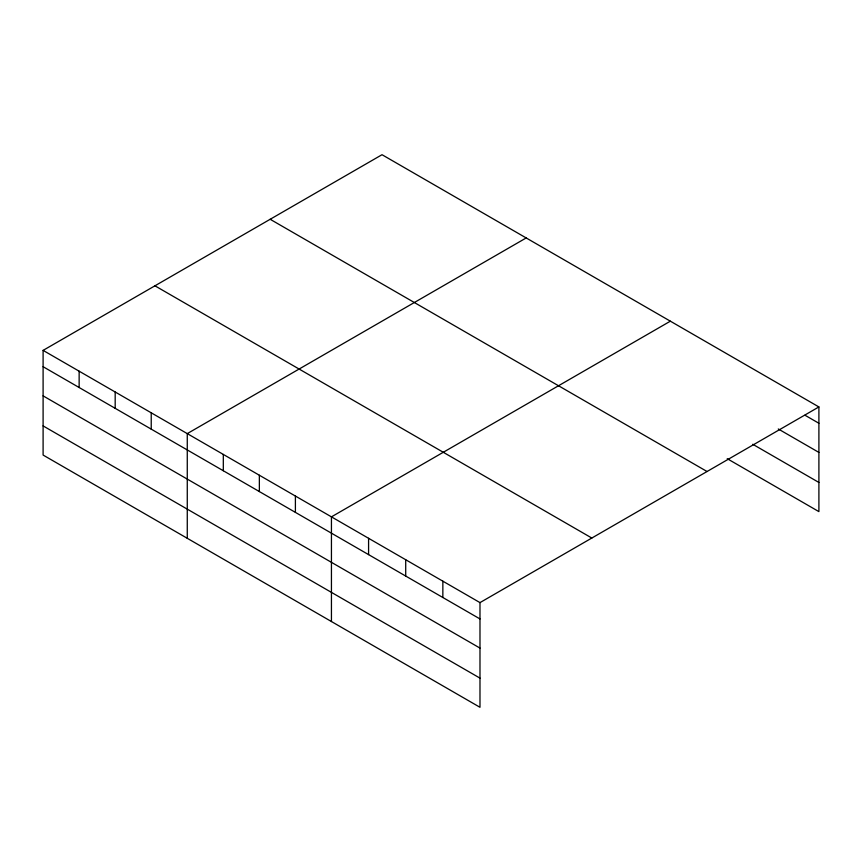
<?xml version="1.0" encoding="UTF-8"?>
<svg xmlns="http://www.w3.org/2000/svg" width="862" height="862" viewBox="0 0 862 862"><rect width="100%" height="100%" fill="white"/><g stroke="black" fill="none" stroke-linecap="round" stroke-linejoin="round"><path stroke-width="1.29" d="M479.983 648.095L479.983 602.613L43.1 350.381L43.1 455.061L479.983 707.293L479.983 648.095L43.1 395.863M727.226 458.692L818.9 511.619L818.9 406.939L382.017 154.707L43.1 350.381M526.186 237.944L187.269 433.618L187.269 538.297M670.356 321.181L331.439 516.855L331.439 621.534M479.983 602.613L818.9 406.939M804.979 415.225L818.9 423.264M778.278 428.974L818.9 452.421M752.752 444.275L818.9 482.461M270.172 219.282L707.055 471.514M154.945 285.807L591.828 538.039M43.1 366.706L479.983 618.938M43.1 425.903L479.983 678.135M442.852 581.171L442.852 597.506M405.711 559.729L405.711 576.064M368.58 538.297L368.58 554.622M295.397 496.049L295.397 512.373M259.354 475.231L259.354 491.566M223.312 454.425L223.312 470.749M151.227 412.812L151.227 429.136M115.185 391.994L115.185 408.329M79.142 371.188L79.142 387.512"/></g></svg>
